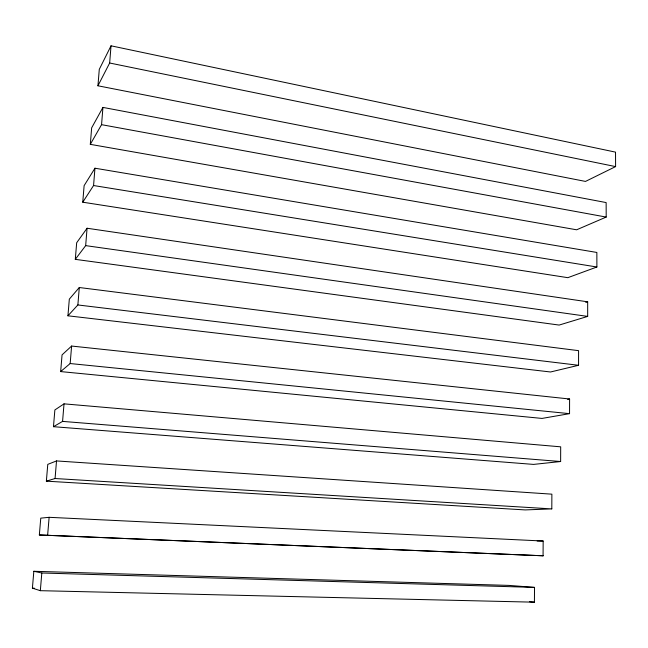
<?xml version="1.0" encoding="UTF-8"?>
<svg xmlns="http://www.w3.org/2000/svg" width="648" height="648" viewBox="0 0 648 648"><rect width="100%" height="100%" fill="white"/><g stroke="black" fill="none" stroke-linecap="round" stroke-linejoin="round"><path stroke-width="0.97" d="M578.567 365.286L578.583 350.657L79.291 287.518L69.32 299.149L67.935 315.803L550.533 371.984L578.567 365.286L77.873 304.957L67.935 315.803M569.552 413.659L569.592 398.998L71.612 346.048L62.054 354.885L60.661 371.579L542.012 418.422L569.552 413.659L70.17 363.544L60.661 371.579M560.633 461.522L560.69 446.828L64.022 403.85L54.869 409.949L53.468 426.692L533.571 464.405L560.633 461.522L62.573 421.394L53.468 426.692M551.804 508.899L551.877 494.165L56.522 460.93L47.774 464.365L46.364 481.156L525.22 509.919L551.804 508.899L55.064 478.524L46.364 481.156M534.414 602.186L534.527 587.396L508.931 585.403L33.834 571.285L32.4 588.157L40.33 590.684L534.414 602.186L529.481 601.692M543.065 555.782L543.162 541.023L49.127 517.315L40.767 518.141L39.342 534.973L543.065 555.782L39.342 534.973M97.945 85.787L109.658 63.01L111.027 45.814L615.527 152.134L615.6 166.601L585.492 181.424L97.945 85.787L99.282 69.36L111.027 45.814M75.298 259.346L85.666 245.624L87.075 228.242L587.671 301.814L587.679 316.402L559.143 325.069L75.298 259.346L76.675 242.749L87.075 228.242M82.758 202.2L93.563 185.531L94.956 168.213L596.857 252.453L596.889 267L567.834 277.676L82.758 202.2L84.118 185.66L94.956 168.213M90.307 144.35L101.558 124.667L102.943 107.406L606.139 202.565L606.196 217.072L576.623 229.797L90.307 144.35L91.652 127.867L102.943 107.406M55.064 478.524L56.522 460.93M62.573 421.394L64.022 403.85M70.17 363.544L71.612 346.048M77.873 304.957L79.291 287.518M40.33 590.684L41.812 573.002L33.834 571.285M47.652 534.948L49.127 517.315M585.776 302.43L587.671 301.814M567.624 399.379L569.592 398.998M537.143 540.975L543.162 541.023M32.4 588.157L34.368 588.206M41.812 573.002L534.527 587.396M85.666 245.624L587.679 316.402M93.563 185.531L596.889 267M101.558 124.667L606.196 217.072M109.658 63.01L615.6 166.601"/></g></svg>
